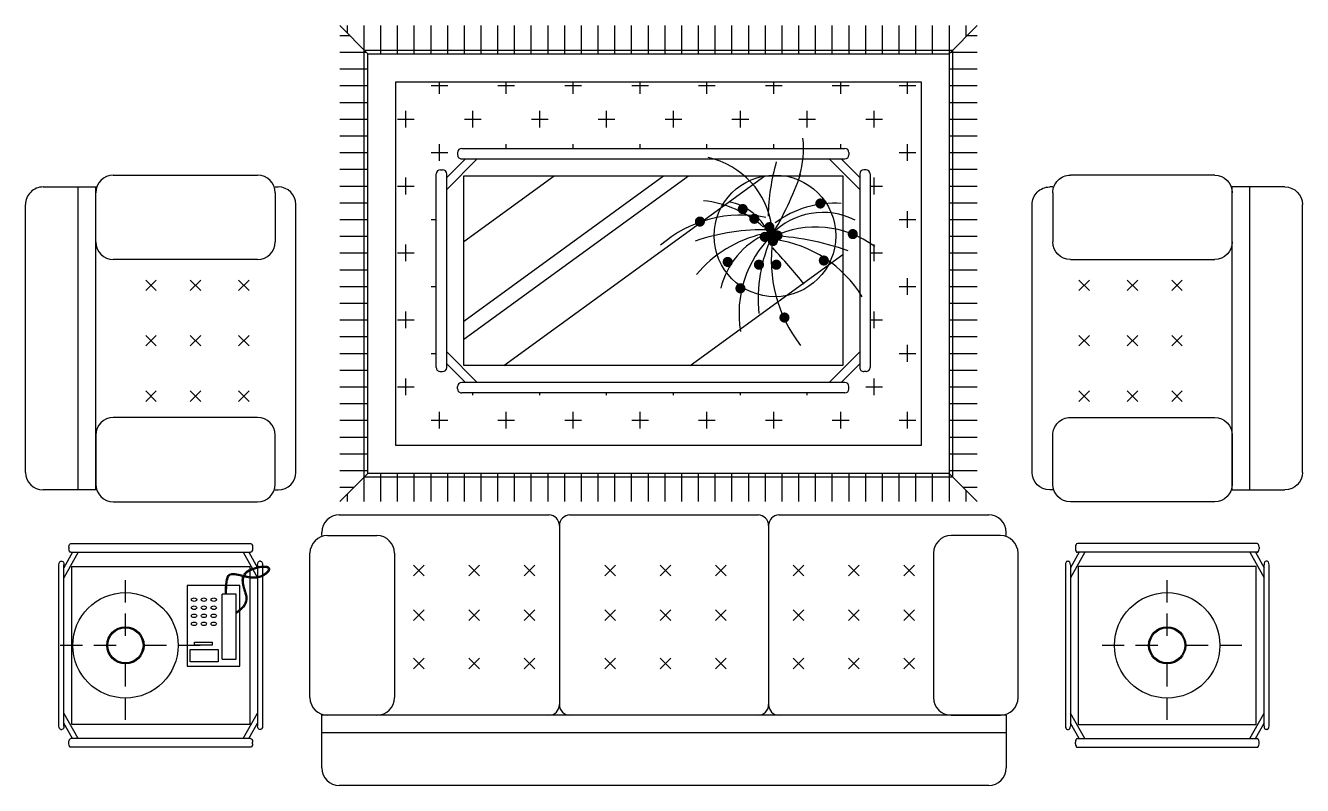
# Model space of a CAD drawing. Extents: x 51959 to 55597, y -53341 to -51178.
import ezdxf

# ---------------------------------------------------------------- set-up
doc = ezdxf.new("R2010")
doc.units = 0
doc.header["$LTSCALE"] = 20
doc.header["$MEASUREMENT"] = 0
doc.linetypes.add('HIDDEN2', pattern=[4.7625, 3.175, -1.5875])
doc.layers.get('0').update_dxf_attribs({"linetype": 'CONTINUOUS'})
doc.layers.add('台面摆设线', color=2, linetype='CONTINUOUS')
doc.layers.add('门窗', color=5, linetype='CONTINUOUS')
doc.styles.add('DIM_FONT', font='SIMPLEX', dxfattribs={"width": 0.8})

# ---------------------------------------------------------------- blocks, each defined once
blk = doc.blocks.new('三人沙发001')
at = {"color": 4}
for p, q in [((-925, 770), (-326.8, 770)), ((-268.7, 770), (268.7, 770)), ((326.8, 770), (925, 770)), ((-297.8, 740), (-297.8, 230)), ((297.8, 740), (297.8, 230)), ((-975, 711.1), (-975, 720)), ((-958.4, 711.1), (-817.8, 711.1)), ((958.4, 711.1), (817.8, 711.1)), ((975, 711.1), (975, 720)), ((-1008.4, 250), (-1008.4, 661.1)), ((-767.8, 661.1), (-767.8, 250)), ((767.8, 661.1), (767.8, 250)), ((1008.4, 250), (1008.4, 661.1)), ((-975, 50), (-975, 202.8)), ((975, 200), (-975, 200)), ((-817.8, 200), (-958.4, 200)), ((817.8, 200), (958.4, 200)), ((975, 200), (975, 50)), ((975, 150), (-975, 150)), ((925, 0), (-925, 0))]:
    blk.add_line(p, q, dxfattribs=at)
at = {"color": 5}
for p, q in [((-683.2, 626.7), (-713.4, 596.5)), ((-713.4, 626.7), (-683.2, 596.5)), ((-525.6, 626.7), (-555.8, 596.5)), ((-555.8, 626.7), (-525.6, 596.5)), ((-368, 626.7), (-398.2, 596.5)), ((-398.2, 626.7), (-368, 596.5)), ((-168.2, 626.7), (-138, 596.5)), ((-138, 626.7), (-168.2, 596.5)), ((-10.6, 626.7), (19.6, 596.5)), ((19.6, 626.7), (-10.6, 596.5)), ((147, 626.7), (177.1, 596.5)), ((177.1, 626.7), (147, 596.5)), ((398.2, 626.7), (368, 596.5)), ((368, 626.7), (398.2, 596.5)), ((555.8, 626.7), (525.6, 596.5)), ((525.6, 626.7), (555.8, 596.5)), ((713.4, 626.7), (683.2, 596.5)), ((683.2, 626.7), (713.4, 596.5)), ((-683.2, 499.7), (-713.4, 469.5)), ((-713.4, 499.7), (-683.2, 469.5)), ((-525.6, 499.7), (-555.8, 469.5)), ((-555.8, 499.7), (-525.6, 469.5)), ((-368, 499.7), (-398.2, 469.5)), ((-398.2, 499.7), (-368, 469.5)), ((-168.2, 499.7), (-138, 469.5)), ((-138, 499.7), (-168.2, 469.5)), ((-10.6, 499.7), (19.6, 469.5)), ((19.6, 499.7), (-10.6, 469.5)), ((147, 499.7), (177.1, 469.5)), ((177.1, 499.7), (147, 469.5)), ((398.2, 499.7), (368, 469.5)), ((368, 499.7), (398.2, 469.5)), ((555.8, 499.7), (525.6, 469.5)), ((525.6, 499.7), (555.8, 469.5)), ((713.4, 499.7), (683.2, 469.5)), ((683.2, 499.7), (713.4, 469.5)), ((-683.2, 362.5), (-713.4, 332.3)), ((-713.4, 362.5), (-683.2, 332.3)), ((-555.8, 362.5), (-525.6, 332.3)), ((-525.6, 362.5), (-555.8, 332.3)), ((-368, 362.5), (-398.2, 332.3)), ((-398.2, 362.5), (-368, 332.3)), ((-168.2, 362.5), (-138, 332.3)), ((-138, 362.5), (-168.2, 332.3)), ((19.6, 362.5), (-10.6, 332.3)), ((-10.6, 362.5), (19.6, 332.3)), ((147, 362.5), (177.1, 332.3)), ((177.1, 362.5), (147, 332.3)), ((398.2, 362.5), (368, 332.3)), ((368, 362.5), (398.2, 332.3)), ((525.6, 362.5), (555.8, 332.3)), ((555.8, 362.5), (525.6, 332.3)), ((713.4, 362.5), (683.2, 332.3)), ((683.2, 362.5), (713.4, 332.3))]:
    blk.add_line(p, q, dxfattribs=at)
at = {"color": 4}
for centre, radius, start, end in [((-925, 720), 50, 90, 180), ((-327.8, 740), 30, 360, 90), ((-267.8, 740), 30, 90, 180), ((267.8, 740), 30, 0, 90), ((327.8, 740), 30, 90, 180), ((925, 720), 50, 360, 90), ((-958.4, 661.1), 50, 90, 180), ((-817.8, 661.1), 50, 0, 90), ((817.8, 661.1), 50, 90, 180), ((958.4, 661.1), 50, 0, 90), ((-958.4, 250), 50, 180, 270), ((-817.8, 250), 50, 270, 0), ((-327.8, 230), 30, 270, 0), ((-267.8, 230), 30, 180, 270), ((267.8, 230), 30, 270, 360), ((327.8, 230), 30, 180, 270), ((817.8, 250), 50, 180, 270), ((958.4, 250), 50, 270, 0), ((-925, 50), 50, 180, 270), ((925, 50), 50, 270, 0)]:
    blk.add_arc(centre, radius, start, end, dxfattribs=at)
at = {"color": 4, "style": 'DIM_FONT', "width": 0.8, "flags": 9}
for tag in ['YSIZE', 'XSIZE']:
    blk.add_attdef(tag, (0, 0), '', height=0.5, dxfattribs=at)
blk = doc.blocks.new('茶几001')
at = {"color": 4}
for p, q in [((-454.4, 580), (454.4, 580)), ((-417.7, 555), (-490, 482.7)), ((-446, 555), (-490, 511)), ((-464.4, 570), (-464.4, 565)), ((-454.4, 555), (454.4, 555)), ((417.7, 555), (490, 482.7)), ((446, 555), (490, 511)), ((464.4, 570), (464.4, 565)), ((-515, 60.6), (-515, 519.4)), ((-505, 529.4), (-500, 529.4)), ((-490, 60.6), (-490, 519.4)), ((490, 519.4), (490, 60.6)), ((505, 529.4), (500, 529.4)), ((515, 519.4), (515, 60.6)), ((-417.7, 25), (-490, 97.3)), ((417.7, 25), (490, 97.3)), ((-446, 25), (-490, 69)), ((446, 25), (490, 69)), ((-505, 50.6), (-500, 50.6)), ((505, 50.6), (500, 50.6)), ((-464.4, 10), (-464.4, 15)), ((454.4, 25), (-454.4, 25)), ((454.4, 0), (-454.4, 0)), ((464.4, 10), (464.4, 15))]:
    blk.add_line(p, q, dxfattribs=at)
at = {"color": 5}
for p, q in [((-450, 127.4), (83.6, 515)), ((-450, 170.4), (24.4, 515)), ((-450, 359), (-235.3, 515)), ((-354.7, 65), (264.8, 515)), ((87.4, 65), (450, 328.4))]:
    blk.add_line(p, q, dxfattribs=at)
at = {"color": 2}
blk.add_lwpolyline([(-450, 65), (-450, 515), (450, 515), (450, 65)], close=True, dxfattribs=at)
at = {"color": 5, "const_width": 12}
for points in [[(390.6, 449.4, 1), (402.6, 449.4, 1)], [(206.4, 436.2, 1), (218.4, 436.2, 1)], [(233.9, 413.1, 1), (245.9, 413.1, 1)], [(104.7, 406.5, 1), (116.7, 406.5, 1)], [(269.7, 393.3, 1), (281.7, 393.3, 1)], [(258.6, 370.2, 1), (270.6, 370.2, 1)], [(275.2, 380.1, 1), (287.2, 380.1, 1)], [(277.9, 360.3, 1), (289.9, 360.3, 1)], [(288.9, 373.5, 1), (300.9, 373.5, 1)], [(467.6, 376.8, 1), (479.6, 376.8, 1)], [(170.7, 310.8, 1), (182.7, 310.8, 1)], [(244.9, 304.2, 1), (256.9, 304.2, 1)], [(286.1, 304.2, 1), (298.1, 304.2, 1)], [(398.9, 314.1, 1), (410.9, 314.1, 1)], [(200.9, 248.2, 1), (212.9, 248.2, 1)], [(305.4, 178.9, 1), (317.4, 178.9, 1)]]:
    blk.add_lwpolyline(points, format="xyb", close=True, dxfattribs=at)
at = {"color": 5}
blk.add_circle((288.9, 372.6), 144.3, dxfattribs=at)
at = {"color": 4}
for centre, start, end in [((-454.4, 570), 90, 180), ((454.4, 570), 0, 90), ((-454.4, 565), 180, 270), ((454.4, 565), 270, 0), ((-505, 519.4), 90, 180), ((-500, 519.4), 0, 90), ((500, 519.4), 90, 180), ((505, 519.4), 0, 90), ((-505, 60.6), 180, 270), ((-500, 60.6), 270, 0), ((500, 60.6), 180, 270), ((505, 60.6), 270, 0), ((-454.4, 15), 90, 180), ((-454.4, 10), 180, 270), ((454.4, 15), 0, 90), ((454.4, 10), 270, 0)]:
    blk.add_arc(centre, 10, start, end, dxfattribs=at)
at = {"color": 5}
for centre, radius, start, end in [((137.5, 579.7), 219.3, 342.9456, 6.4814), ((90, 369.8), 192.6, 6.9904, 78.0284), ((762.7, 412.1), 489.9, 163.8561, 179.1105), ((-413.4, 791), 810.4, 328.9873, 340.361), ((91.3, 198.7), 258.8, 48.7581, 83.8624), ((156.9, 329), 126.2, 28.8901, 78.4579), ((402.4, 259.4), 168.8, 62.9909, 135.9102), ((429.4, 217.2), 232.8, 85.8741, 126.9558), ((209.3, 129.4), 292.8, 78.5516, 130.9815), ((261, -115.5), 502.4, 88.3286, 108.729), ((324.9, 93.1), 291.3, 103.0452, 139.7766), ((345.1, 203.1), 190.4, 114.0956, 166.2953), ((463.2, 188.2), 259.7, 134.4861, 189.3762), ((594.6, 224.7), 345.5, 155.0888, 185.9637), ((248.5, -268.2), 642.2, 70.5249, 87.8244), ((385.8, 159.1), 234.4, 53.3231, 115.7633), ((605.3, 314.1), 325.2, 171.2496, 218.2333), ((-1032, -869.6), 1790, 39.0488, 42.6799), ((250.1, 79), 287.3, 31.315, 82.1378)]:
    blk.add_arc(centre, radius, start, end, dxfattribs=at)
at = {"color": 5, "style": 'DIM_FONT', "width": 0.8, "flags": 9}
for tag in ['YSIZE', 'XSIZE']:
    blk.add_attdef(tag, (-18.7, 286.6), '', height=0.5, dxfattribs=at)
blk = doc.blocks.new('茶几地毯')
at = {"layer": '门窗'}
h = blk.add_hatch(dxfattribs=at)
h.set_pattern_fill('LINE,_O', color=256, scale=15)
h.set_pattern_definition([(0, (-11896.74, 30063.82), (0, 47.625), [])])
h.paths.add_polyline_path([(-1276.7, 1739.3), (-1356.7, 1819.3), (-1356.7, 3.5), (-1276.7, 83.5)])
h.paths.add_polyline_path([(-1.7, 1819.3), (-81.7, 1739.3), (-81.7, 83.5), (-1.7, 3.5)])
h = blk.add_hatch(dxfattribs=at)
h.set_pattern_fill('LINE,_O', color=256, scale=15, angle=90)
h.set_pattern_definition([(90, (-11896.74, 30063.82), (-47.625, 3e-15), [])])
h.paths.add_polyline_path([(-1.7, 1819.3), (-1356.7, 1819.3), (-1276.7, 1739.3), (-81.7, 1739.3)])
h.paths.add_polyline_path([(-81.7, 83.5), (-1276.7, 83.5), (-1356.7, 3.5), (-1.7, 3.5)])
h = blk.add_hatch(dxfattribs=at)
h.set_pattern_fill('CROSS,_O', color=256, scale=15, angle=90)
h.set_pattern_definition([(90, (-11896.74, 30063.82), (-95.25, 95.25), [47.625, -142.875]), (180, (-11872.93, 30087.63), (-95.25, -95.25), [47.625, -142.875])])
h.paths.add_polyline_path([(-1196.7, 163.5), (-161.7, 163.5), (-161.7, 1659.3), (-1196.7, 1659.3)])
h.paths.add_polyline_path([(-1007, 1441.9, -0.414214), (-995, 1453.9), (-989, 1453.9, -0.414214), (-977, 1441.9), (-977, 1431.8), (-924.2, 1484.6), (-934.3, 1484.6, -0.414214), (-946.3, 1496.6), (-946.3, 1502.6, -0.414214), (-934.3, 1514.6), (-383.7, 1514.6, -0.414214), (-371.7, 1502.6), (-371.7, 1496.6, -0.414214), (-383.7, 1484.6), (-393.8, 1484.6), (-341, 1431.8), (-341, 1441.9, -0.414214), (-329, 1453.9), (-323, 1453.9, -0.414214), (-311, 1441.9), (-311, 351.3, -0.414214), (-323, 339.3), (-329, 339.3, -0.414214), (-341, 351.3), (-341, 361.4), (-393.8, 308.6), (-383.7, 308.6, -0.414214), (-371.7, 296.6), (-371.7, 290.6, -0.414214), (-383.7, 278.6), (-934.3, 278.6, -0.414214), (-946.3, 290.6), (-946.3, 296.6, -0.414214), (-934.3, 308.6), (-924.2, 308.6), (-977, 361.4), (-977, 351.3, -0.414214), (-989, 339.3), (-995, 339.3, -0.414214), (-1007, 351.3)], flags=16)
h.paths.add_polyline_path([(-929, 1215.3, -0.040723), (-931.3, 1243.3, -0.040723), (-929, 1271.4), (-929, 1436.6), (-772.5, 1436.6, -0.020062), (-765.4, 1458, -0.853514), (-763.2, 1472.1, -1.171626), (-765.4, 1458, 0.020062), (-772.5, 1436.6), (-389, 1436.6), (-389, 356.6), (-929, 356.6)], flags=0)
h.paths.add_polyline_path([(-780.8, 1234.3, 0.006512), (-786.7, 1233.5, 0.754167), (-782.9, 1220.2, 0.857716)], flags=0)
h.paths.add_polyline_path([(-817.3, 1163.2, -0.018908), (-815.1, 1189.7, 0.067053), (-839, 1157.1, -0.173934), (-834.4, 1158.7, -1), (-834.4, 1144.3, -0.703674), (-839, 1157.1, -0.067053), (-815.1, 1189.7, 0.018908), (-817.3, 1163.2, -0.013531), (-808.4, 1177.5, -0.887932), (-806.7, 1191.7, -1.126212), (-808.4, 1177.5, 0.013531), (-817.3, 1163.2, 0.09173), (-799.6, 1036.6, -104.135601), (-799.9, 1036.6), (-845.6, 1099.5, -0.056303)], flags=0)
h.paths.add_polyline_path([(-849.1, 1379.7, 0.01232), (-847.2, 1366, 0.738653)], flags=0)
h.paths.add_polyline_path([(-758.8, 1233.6, -0.000055), (-758.8, 1233.7, 0.000129), (-759.2, 1234, 0.000481)], flags=0)
h.paths.add_polyline_path([(-767.1, 1241.2, -1), (-767.1, 1226.8, -1)], flags=0)
h.paths.add_polyline_path([(-755.3, 1221.4, -1), (-755.3, 1207, -1)], flags=0)
h.paths.add_polyline_path([(-759.2, 1257.6, -1), (-759.2, 1243.2, -1)], flags=0)
h.paths.add_polyline_path([(-747.4, 1243.3, -0.110929), (-694.7, 1384.9, -0.118908), (-692.9, 1387.7, -0.014415), (-681.4, 1403.9), (-570.2, 1250.9, 0.02676), (-531.2, 1265.6, -0.638561), (-525.7, 1277.5, -1), (-525.7, 1263.1, -0.220583), (-531.2, 1265.6, -0.135278), (-736.4, 1235.8, -0.352831), (-743.4, 1230.1, -0.7404)], flags=0)
h.paths.add_polyline_path([(-684, 1115.8, -1), (-684, 1101.4, -1)], flags=0)
h.paths.add_polyline_path([(-676.1, 1204.9, -1), (-676.1, 1190.5, -1)], flags=0)
h.paths.add_polyline_path([(-676.1, 1254.4, -1), (-676.1, 1240, -1)], flags=0)
h.paths.add_polyline_path([(-608.8, 1152.1, -1), (-608.8, 1137.7, -1)], flags=0)
for p, q in [((-1356.7, 1819.3), (-1276.7, 1739.3)), ((-81.7, 1739.3), (-1.7, 1819.3)), ((-1276.7, 83.5), (-1356.7, 3.5)), ((-81.7, 83.5), (-1.7, 3.5))]:
    blk.add_line(p, q, dxfattribs=at)
for points in [[(-1286.7, 1749.3), (-71.7, 1749.3), (-71.7, 73.5), (-1286.7, 73.5)], [(-1276.7, 1739.3), (-81.7, 1739.3), (-81.7, 83.5), (-1276.7, 83.5)], [(-1196.7, 1659.3), (-161.7, 1659.3), (-161.7, 163.5), (-1196.7, 163.5)]]:
    blk.add_lwpolyline(points, close=True, dxfattribs=at)
at = {"layer": '门窗', "xscale": 1.2, "yscale": 1.2, "zscale": 1.2, "rotation": 90}
blk.add_blockref('茶几001', (-311, 896.6), dxfattribs=at)
blk = doc.blocks.new('单人沙发001')
at = {"color": 4}
for p, q in [((-381.2, 0), (381.2, 0)), ((-431.2, -200), (-431.2, -50)), ((431.2, -50), (431.2, -202.8)), ((-431.2, -150), (431.2, -150)), ((-431.2, -200), (431.2, -200)), ((275, -200), (414.7, -200)), ((-464.7, -250), (-464.7, -661.1)), ((-225, -661.1), (-225, -250)), ((225, -661.1), (225, -250)), ((464.7, -250), (464.7, -661.1)), ((-431.2, -711.1), (-431.2, -720)), ((-414.7, -711.1), (-275, -711.1)), ((414.7, -711.1), (275, -711.1)), ((431.2, -711.1), (431.2, -720)), ((-381.2, -770), (381.2, -770))]:
    blk.add_line(p, q, dxfattribs=at)
blk.add_line((-275, -200), (-414.7, -200))
at = {"color": 5}
for p, q in [((-148.8, -342.3), (-179, -372.5)), ((-179, -342.3), (-148.8, -372.5)), ((8.7, -342.3), (-21.4, -372.5)), ((-21.4, -342.3), (8.7, -372.5)), ((166.3, -342.3), (136.2, -372.5)), ((136.2, -342.3), (166.3, -372.5)), ((-148.8, -469.3), (-179, -499.5)), ((-179, -469.3), (-148.8, -499.5)), ((8.7, -469.3), (-21.4, -499.5)), ((-21.4, -469.3), (8.7, -499.5)), ((166.3, -469.3), (136.2, -499.5)), ((136.2, -469.3), (166.3, -499.5)), ((-148.8, -606.5), (-179, -636.6)), ((-179, -606.5), (-148.8, -636.6)), ((-21.4, -606.5), (8.7, -636.6)), ((8.7, -606.5), (-21.4, -636.6)), ((166.3, -606.5), (136.2, -636.6)), ((136.2, -606.5), (166.3, -636.6))]:
    blk.add_line(p, q, dxfattribs=at)
at = {"color": 4}
for centre, start, end in [((-381.2, -50), 90, 180), ((381.2, -50), 360, 90), ((-414.7, -250), 90, 180), ((-275, -250), 0, 90), ((275, -250), 90, 180), ((414.7, -250), 0, 90), ((-414.7, -661.1), 180, 270), ((-275, -661.1), 270, 0), ((275, -661.1), 180, 270), ((414.7, -661.1), 270, 0), ((-381.2, -720), 180, 270), ((381.2, -720), 270, 0)]:
    blk.add_arc(centre, 50, start, end, dxfattribs=at)
at = {"color": 4, "style": 'DIM_FONT', "width": 0.8, "flags": 9}
for tag in ['XSIZE', 'YSIZE']:
    blk.add_attdef(tag, (0, 0), '', height=0.5, rotation=180, dxfattribs=at)
blk = doc.blocks.new('台灯')
at = {"color": 2, "linetype": 'HIDDEN2'}
for p, q in [((0, 26.8), (0, 212.4)), ((-26.8, 0), (-212.4, 0)), ((212.4, 0), (26.8, 0)), ((0, -212.4), (0, -26.8))]:
    blk.add_line(p, q, dxfattribs=at)
at = {"color": 2}
for radius in [150, 53, 50]:
    blk.add_circle((0, 0), radius, dxfattribs=at)
blk = doc.blocks.new('电话机')
at = {"color": 2}
for p, q in [((75, 0), (-75, 0)), ((-75, 0), (-75, -230)), ((75, -230), (75, 0)), ((-25, -20), (-65, -20)), ((-65, -20), (-65, -205)), ((-25, -20), (-25, -205)), ((-65, -205), (-25, -205)), ((-75, -230), (75, -230))]:
    blk.add_line(p, q, dxfattribs=at)
for points in [[(-13.9, -12.6), (65.8, -12.6), (65.8, -47.4), (-13.9, -47.4)], [(3.5, -59.9), (53.4, -59.9), (53.4, -68.6), (3.5, -68.6)]]:
    blk.add_lwpolyline(points, close=True, dxfattribs=at)
for centre in [(-1.1, -120.4), (-1.1, -143.4), (26.9, -120.4), (26.9, -143.4), (54.9, -120.4), (54.9, -143.4), (-1.1, -166.4), (26.9, -166.4), (54.9, -166.4), (-1.1, -189.4), (26.9, -189.4), (54.9, -189.4)]:
    blk.add_ellipse(centre, major_axis=(7.5, 0), ratio=0.666667, dxfattribs=at)
for points, knots in [([(-34.9, -205), (-34.7, -230.2), (-35.9, -292), (-114.3, -235.2), (-180.5, -290.3), (-51.7, -272.3), (-113.8, -190.9), (-81.2, -161.2), (-65, -149.6)], [3.822924, 3.822924, 3.822924, 3.822924, 62.580832, 153.875003, 180.546165, 247.900187, 320.414317, 372.846784, 372.846784, 372.846784, 372.846784]), ([(-83.5, -256), (-83.3, -255.3), (-83, -254.6), (-82.4, -252.6), (-82.1, -251.2), (-81.5, -247), (-81.5, -244.2), (-81.9, -238.5), (-82.4, -235.6), (-83.6, -229.8), (-84.4, -226.9), (-86.5, -219.8), (-87.8, -215.5), (-90.3, -207.3), (-91.4, -203.2), (-92.4, -197.7), (-92.6, -196), (-92.8, -193.2), (-92.8, -192.1), (-92.7, -190), (-92.6, -189), (-92.4, -187), (-92.2, -186), (-91.5, -183.1), (-90.8, -181.2), (-88.6, -176.5), (-86.9, -173.8), (-82.6, -168.5), (-80.2, -165.9), (-74.7, -160.8), (-71.6, -158.3), (-67.3, -155), (-66.2, -154.1), (-65, -153.3)], [257.148518, 257.148518, 257.148518, 257.148518, 259.137402, 259.137402, 263.115168, 263.115168, 271.080216, 271.080216, 279.045263, 279.045263, 287.01031, 287.01031, 298.799011, 298.799011, 310.587713, 310.587713, 315.8857, 315.8857, 319.688464, 319.688464, 323.281249, 323.281249, 326.874034, 326.874034, 334.059603, 334.059603, 345.062608, 345.062608, 356.065614, 356.065614, 367.06862, 367.06862, 370.92396, 370.92396, 370.92396, 370.92396]), ([(-37.9, -205), (-37.9, -207.6), (-37.9, -210.2), (-37.9, -218.8), (-38, -224.5), (-38.6, -235.2), (-39.2, -240.2), (-40.6, -247), (-41.2, -249.4), (-42.6, -253.1), (-43.4, -254.6), (-44.8, -256.8), (-45.5, -257.7), (-47, -259.1), (-47.8, -259.6), (-49.5, -260.5), (-50.5, -260.8), (-52.7, -261.2), (-53.9, -261.4), (-56.6, -261.4), (-58, -261.4), (-62.6, -260.9), (-66, -260.3), (-73.3, -258.6), (-77.3, -257.5), (-82.1, -256.3), (-82.8, -256.1), (-83.5, -256)], [3.807739, 3.807739, 3.807739, 3.807739, 9.944994, 9.944994, 24.089287, 24.089287, 38.23358, 38.23358, 46.796238, 46.796238, 53.959378, 53.959378, 59.758328, 59.758328, 65.557279, 65.557279, 71.356229, 71.356229, 77.155179, 77.155179, 82.95413, 82.95413, 94.518516, 94.518516, 106.082902, 106.082902, 108.037739, 108.037739, 108.037739, 108.037739]), ([(-89.4, -254.5), (-92.5, -253.8), (-95.6, -253.2), (-104.1, -251.7), (-109.6, -251.1), (-120.8, -251.1), (-126.4, -251.7), (-134.1, -253.9), (-136.1, -254.6), (-140.1, -256.3), (-142.1, -257.3), (-146.6, -259.8), (-149, -261.3), (-152.8, -264.3), (-154.3, -265.6), (-156.5, -267.9), (-157.4, -268.8), (-158.7, -270.6), (-159.1, -271.3), (-159.8, -272.7), (-160.1, -273.3), (-160.4, -274.6), (-160.5, -275.2), (-160.5, -276.6), (-160.4, -277.2), (-160, -278.5), (-159.7, -279.1), (-159, -280.1), (-158.6, -280.6), (-157.6, -281.4), (-157.1, -281.7), (-156.1, -282.3), (-155.5, -282.5), (-153.7, -283.2), (-152.4, -283.5), (-149.6, -284), (-148, -284.1), (-144.8, -284.3), (-143, -284.2), (-137.4, -283.9), (-133.2, -283.4), (-124.6, -281.8), (-120.2, -280.7), (-111.7, -278), (-107.6, -276.5), (-100.1, -272.9), (-96.6, -270.9), (-92.2, -267.6), (-90.8, -266.4), (-88.7, -264.3), (-87.9, -263.3), (-86.9, -262), (-86.6, -261.7), (-86.4, -261.4)], [113.364308, 113.364308, 113.364308, 113.364308, 121.440946, 121.440946, 135.171197, 135.171197, 148.901447, 148.901447, 153.954929, 153.954929, 159.008411, 159.008411, 165.75736, 165.75736, 170.94221, 170.94221, 174.741106, 174.741106, 177.716602, 177.716602, 179.883273, 179.883273, 182.049944, 182.049944, 184.216616, 184.216616, 186.383287, 186.383287, 188.549958, 188.549958, 190.716629, 190.716629, 192.883301, 192.883301, 197.354072, 197.354072, 201.824844, 201.824844, 206.295615, 206.295615, 215.732154, 215.732154, 225.168692, 225.168692, 234.083368, 234.083368, 242.998044, 242.998044, 247.262428, 247.262428, 250.511838, 250.511838, 251.519389, 251.519389, 251.519389, 251.519389])]:
    blk.add_open_spline(points, degree=3, knots=knots, dxfattribs=at)

msp = doc.modelspace()

# ---------------------------------------------------------------- linework, layer by layer
at = {"color": 4}
for p, q in [((52083.2, -52662.4), (52083.2, -52667.4)), ((52088.8, -52652.4), (52600.5, -52652.4)), ((52606.1, -52662.4), (52606.1, -52667.4)), ((54949.9, -52662.4), (54949.9, -52667.4)), ((55467.2, -52652.4), (54955.5, -52652.4)), ((55472.8, -52662.4), (55472.8, -52667.4)), ((52093.6, -52677.4), (52068.8, -52721.4)), ((52109.5, -52677.4), (52068.8, -52749.7)), ((52088.8, -52677.4), (52600.5, -52677.4)), ((52579.8, -52677.4), (52620.5, -52749.7)), ((52595.8, -52677.4), (52620.5, -52721.4)), ((54976.2, -52677.4), (54935.5, -52749.7)), ((54960.2, -52677.4), (54935.5, -52721.4)), ((55467.2, -52677.4), (54955.5, -52677.4)), ((55446.5, -52677.4), (55487.2, -52749.7)), ((55462.4, -52677.4), (55487.2, -52721.4)), ((52054.7, -53171.8), (52054.7, -52713)), ((52060.3, -52703), (52063.2, -52703)), ((52068.8, -53171.8), (52068.8, -52713)), ((52620.5, -52713), (52620.5, -53171.8)), ((52629, -52703), (52626.2, -52703)), ((52634.6, -52713), (52634.6, -53171.8)), ((54921.4, -52713), (54921.4, -53171.8)), ((54927, -52703), (54929.8, -52703)), ((54935.5, -52713), (54935.5, -53171.8)), ((55487.2, -53171.8), (55487.2, -52713)), ((55495.6, -52703), (55492.8, -52703)), ((55501.3, -53171.8), (55501.3, -52713)), ((52109.5, -53207.4), (52068.8, -53135.1)), ((52579.8, -53207.4), (52620.5, -53135.1)), ((54976.2, -53207.4), (54935.5, -53135.1)), ((55446.5, -53207.4), (55487.2, -53135.1)), ((52093.6, -53207.4), (52068.8, -53163.4)), ((52595.8, -53207.4), (52620.5, -53163.4)), ((54960.2, -53207.4), (54935.5, -53163.4)), ((55462.4, -53207.4), (55487.2, -53163.4)), ((52060.3, -53181.8), (52063.2, -53181.8)), ((52600.5, -53207.4), (52088.8, -53207.4)), ((52629, -53181.8), (52626.2, -53181.8)), ((54927, -53181.8), (54929.8, -53181.8)), ((54955.5, -53207.4), (55467.2, -53207.4)), ((55495.6, -53181.8), (55492.8, -53181.8)), ((52083.2, -53222.4), (52083.2, -53217.4)), ((52600.5, -53232.4), (52088.8, -53232.4)), ((52606.1, -53222.4), (52606.1, -53217.4)), ((54949.9, -53222.4), (54949.9, -53217.4)), ((54955.5, -53232.4), (55467.2, -53232.4)), ((55472.8, -53222.4), (55472.8, -53217.4))]:
    msp.add_line(p, q, dxfattribs=at)
at = {"color": 2}
for p, q in [((52091.3, -52717.4), (52598, -52717.4)), ((52091.3, -53167.4), (52091.3, -52717.4)), ((52598, -52717.4), (52598, -53167.4)), ((54958, -52717.4), (54958, -53167.4)), ((55464.7, -52717.4), (54958, -52717.4)), ((55464.7, -53167.4), (55464.7, -52717.4)), ((52598, -53167.4), (52091.3, -53167.4)), ((54958, -53167.4), (55464.7, -53167.4))]:
    msp.add_line(p, q, dxfattribs=at)
at = {"color": 4, "extrusion": (0, 0, -1)}
for centre, start_param, end_param in [((52088.8, -52662.4), 4.712389, 6.283185), ((52600.5, -52662.4), 0, 1.570796), ((52088.8, -52667.4), 3.141593, 4.712389), ((52600.5, -52667.4), 1.570796, 3.141593), ((52060.3, -52713), 4.712389, 6.283185), ((52063.2, -52713), 0, 1.570796), ((52626.2, -52713), 4.712389, 6.283185), ((52629, -52713), 0, 1.570796), ((52060.3, -53171.8), 3.141593, 4.712389), ((52063.2, -53171.8), 1.570796, 3.141593), ((52626.2, -53171.8), 3.141593, 4.712389), ((52629, -53171.8), 1.570796, 3.141593), ((52088.8, -53217.4), 4.712389, 6.283185), ((52600.5, -53217.4), 0, 1.570796), ((52088.8, -53222.4), 3.141593, 4.712389), ((52600.5, -53222.4), 1.570796, 3.141593)]:
    msp.add_ellipse(centre, major_axis=(0, 10), ratio=0.563, start_param=start_param, end_param=end_param, dxfattribs=at)
at = {"color": 4}
for centre, start_param, end_param in [((54955.5, -52662.4), 0, 1.570796), ((55467.2, -52662.4), 4.712389, 6.283185), ((54955.5, -52667.4), 1.570796, 3.141593), ((55467.2, -52667.4), 3.141593, 4.712389), ((54927, -52713), 0, 1.570796), ((54929.8, -52713), -1.570796, 0), ((55492.8, -52713), 0, 1.570796), ((55495.6, -52713), -1.570796, 0), ((54927, -53171.8), 1.570796, 3.141593), ((54929.8, -53171.8), 3.141593, 4.712389), ((55492.8, -53171.8), 1.570796, 3.141593), ((55495.6, -53171.8), 3.141593, 4.712389), ((54955.5, -53217.4), 0, 1.570796), ((55467.2, -53217.4), 4.712389, 6.283185), ((54955.5, -53222.4), 1.570796, 3.141593), ((55467.2, -53222.4), 3.141593, 4.712389)]:
    msp.add_ellipse(centre, major_axis=(0, 10), ratio=0.563, start_param=start_param, end_param=end_param, dxfattribs=at)

# ---------------------------------------------------------------- block references
at = {"layer": '台面摆设线', "linetype": 'BYBLOCK', "ltscale": 2}
for name, p, rotation in [('茶几地毯', (52850.8, -52534.9), 270), ('单人沙发001', (51959.5, -52068.8), 90), ('电话机', (52494.4, -53001.6), 180)]:
    msp.add_blockref(name, p, dxfattribs=dict(at, rotation=rotation))
at = {"layer": '台面摆设线', "linetype": 'BYBLOCK', "ltscale": 2, "xscale": -1, "rotation": 270}
msp.add_blockref('单人沙发001', (55596.5, -52068.8), dxfattribs=at)
at = {"layer": '台面摆设线', "linetype": 'BYBLOCK', "ltscale": 2}
for name, p in [('三人沙发001', (53778, -53341)), ('台灯', (52244.1, -52942.2)), ('台灯', (55211.2, -52942.2))]:
    msp.add_blockref(name, p, dxfattribs=at)

doc.saveas('drawing.dxf')
